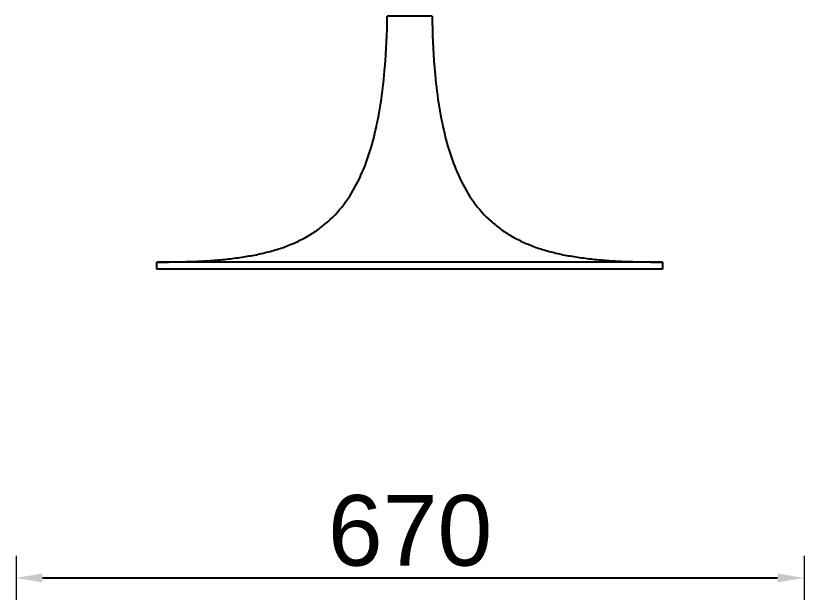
# Model space of a CAD drawing. Header units: millimetres. Extents: x 9689 to 29928, y 170 to 2690.
# Drawn here: x 24829 to 25510, y 1469 to 1966 of the extents above; entities that cross this region are included whole.
import ezdxf

# ---------------------------------------------------------------- set-up
doc = ezdxf.new("R2010")
doc.units = ezdxf.units.MM
doc.layers.add('_ARREDO', color=7, linetype='Continuous')
doc.layers.add('_QUOTE', color=1, linetype='Continuous', lineweight=9)
doc.styles.get("Standard").update_dxf_attribs({"font": 'arial.ttf'})
doc.dimstyles.new('1_1', dxfattribs={"dimscale": 15, "dimtxt": 4, "dimasz": 1.5, "dimexe": 1.25, "dimexo": 2, "dimtad": 1, "dimtih": 1, "dimtoh": 1, "dimdec": 0, "dimtxsty": 'Standard', "dimcen": 2.5, "dimclrd": 256, "dimclre": 256, "dimclrt": 256, "dimadec": 0, "dimazin": 0, "dimtfac": 1, "dimtdec": 0, "dimtmove": 0, "dimatfit": 3, "dimfxl": 1.25, "dimfxlon": 1, "dimlwe": 0, "dimarcsym": 0})

# ---------------------------------------------------------------- blocks, each defined once
blk = doc.blocks.new('*D29')
at = {"layer": '_QUOTE', "lineweight": 0, "transparency": 16777216}
for p, q in [((26903.29, 2220.75), (26940.79, 2220.75)), ((26903.29, 1750.66), (26940.79, 1750.66))]:
    blk.add_line(p, q, dxfattribs=at)
at = {"layer": '_QUOTE', "lineweight": -2, "transparency": 16777216}
for p, q in [((26922.04, 2198.25), (26922.04, 2020.76)), ((26922.04, 1773.16), (26922.04, 1940.74))]:
    blk.add_line(p, q, dxfattribs=at)
at = {"layer": '_QUOTE', "transparency": 16777216}
for points in [[(26918.29, 2198.25), (26925.79, 2198.25), (26922.04, 2220.75)], [(26918.29, 1773.16), (26925.79, 1773.16), (26922.04, 1750.66)]]:
    blk.add_solid(points, dxfattribs=at)
at = {"layer": 'Defpoints', "color": 0, "transparency": 16777216}
for p in [(25140.79, 2220.75), (26922.04, 2220.75), (25128.23, 1750.66)]:
    blk.add_point(p, dxfattribs=at)
at = {"layer": '_QUOTE', "transparency": 16777216, "insert": (26922.04, 1980.75), "char_height": 60, "attachment_point": 5}
blk.add_mtext('470', dxfattribs=at)
blk = doc.blocks.new('*D30')
at = {"layer": '_QUOTE', "lineweight": 0, "transparency": 16777216}
for p, q in [((25814.47, 2540.9), (25851.97, 2540.9)), ((25814.47, 1750.66), (25851.97, 1750.66))]:
    blk.add_line(p, q, dxfattribs=at)
at = {"layer": '_QUOTE', "lineweight": -2, "transparency": 16777216}
for p, q in [((25833.22, 2518.4), (25833.22, 2185.79)), ((25833.22, 1773.16), (25833.22, 2105.77))]:
    blk.add_line(p, q, dxfattribs=at)
at = {"layer": '_QUOTE', "transparency": 16777216}
for points in [[(25829.47, 2518.4), (25836.97, 2518.4), (25833.22, 2540.9)], [(25829.47, 1773.16), (25836.97, 1773.16), (25833.22, 1750.66)]]:
    blk.add_solid(points, dxfattribs=at)
at = {"layer": 'Defpoints', "color": 0, "transparency": 16777216}
for p in [(24957.07, 2540.9), (25833.22, 2540.9), (25149.35, 1750.66)]:
    blk.add_point(p, dxfattribs=at)
at = {"layer": '_QUOTE', "transparency": 16777216, "insert": (25833.22, 2145.78), "char_height": 60, "attachment_point": 5}
blk.add_mtext('790', dxfattribs=at)
blk = doc.blocks.new('*D27')
at = {"layer": '_QUOTE', "lineweight": 0, "transparency": 16777216}
for p, q in [((24829.46, 1506.97), (24829.46, 1469.47)), ((25499.36, 1506.97), (25499.36, 1469.47))]:
    blk.add_line(p, q, dxfattribs=at)
at = {"layer": '_QUOTE', "lineweight": -2, "transparency": 16777216}
blk.add_line((24851.96, 1488.22), (25476.86, 1488.22), dxfattribs=at)
at = {"layer": '_QUOTE', "transparency": 16777216}
for points in [[(24851.96, 1491.97), (24851.96, 1484.47), (24829.46, 1488.22)], [(25476.86, 1491.97), (25476.86, 1484.47), (25499.36, 1488.22)]]:
    blk.add_solid(points, dxfattribs=at)
at = {"layer": 'Defpoints', "color": 0, "transparency": 16777216}
for p in [(25499.36, 1793.74), (24829.46, 1778.89), (25499.36, 1488.22)]:
    blk.add_point(p, dxfattribs=at)
at = {"layer": '_QUOTE', "transparency": 16777216, "insert": (25164.41, 1528.23), "char_height": 60, "attachment_point": 5}
blk.add_mtext('670', dxfattribs=at)

msp = doc.modelspace()

# ---------------------------------------------------------------- linework, layer by layer
at = {"layer": '_ARREDO'}
for p, q in [((25164.08278, 1965.65822), (25145.08266, 1965.65822)), ((25183.0829, 1965.65822), (25164.08278, 1965.65822)), ((25379.08293, 1756.65822), (24949.08264, 1756.65822)), ((24949.08264, 1750.65822), (24949.08264, 1756.65822)), ((25379.08293, 1756.65822), (25379.08293, 1750.65822)), ((25164.06873, 1750.65822), (24949.08264, 1750.65822)), ((25379.08293, 1750.65822), (25164.06873, 1750.65822))]:
    msp.add_line(p, q, dxfattribs=at)
for points, knots in [([(24949.08264, 1756.65822), (24954.36089, 1756.69888), (24959.63915, 1756.73954), (24964.9174, 1756.7802), (24969.9669, 1756.91614), (24975.01641, 1757.05207), (24980.06591, 1757.18801), (24984.88755, 1757.44018), (24989.70919, 1757.69234), (24994.53082, 1757.94451), (24999.12548, 1758.33384), (25003.72014, 1758.72318), (25008.3148, 1759.11251), (25012.68336, 1759.65996), (25017.05192, 1760.20741), (25021.42048, 1760.75487), (25025.56383, 1761.48138), (25029.70718, 1762.20789), (25033.85052, 1762.93441), (25037.76955, 1763.86093), (25041.68857, 1764.78745), (25045.60759, 1765.71397), (25049.30317, 1766.86144), (25052.99875, 1768.00892), (25056.69433, 1769.15639), (25060.16735, 1770.54576), (25063.64037, 1771.93513), (25067.11339, 1773.3245), (25070.36473, 1774.97672), (25073.61608, 1776.62894), (25076.86742, 1778.28115), (25079.89798, 1780.21715), (25082.92854, 1782.15316), (25085.9591, 1784.08916), (25088.76975, 1786.3299), (25091.5804, 1788.57064), (25094.39105, 1790.81138), (25106.13806, 1801.2497), (25114.87619, 1813.94711), (25127.65685, 1840.94831), (25131.9899, 1854.87879), (25139.12865, 1886.04388), (25141.53815, 1904.35897), (25144.20199, 1936.53602), (25144.83068, 1951.22219), (25145.08266, 1965.65822)], [0, 0, 0, 0, 1, 1, 1, 2, 2, 2, 3, 3, 3, 4, 4, 4, 5, 5, 5, 6, 6, 6, 7, 7, 7, 8, 8, 8, 9, 9, 9, 10, 10, 10, 11, 11, 11, 12, 12, 12, 59.356414861, 59.356414861, 102.354014872, 102.354014872, 156.01106207, 156.01106207, 199.460451207, 199.460451207, 199.460451207, 199.460451207]), ([(25183.0829, 1965.65822), (25183.33488, 1951.22219), (25183.96358, 1936.53602), (25186.62741, 1904.35897), (25189.03692, 1886.04388), (25196.17566, 1854.87879), (25200.50871, 1840.94831), (25213.28938, 1813.94711), (25222.02751, 1801.2497), (25233.77451, 1790.81138), (25236.58517, 1788.57064), (25239.39582, 1786.3299), (25242.20647, 1784.08916), (25245.23703, 1782.15316), (25248.26758, 1780.21715), (25251.29814, 1778.28115), (25254.54949, 1776.62894), (25257.80083, 1774.97672), (25261.05218, 1773.3245), (25264.5252, 1771.93513), (25267.99822, 1770.54576), (25271.47124, 1769.15639), (25275.16682, 1768.00892), (25278.8624, 1766.86144), (25282.55798, 1765.71397), (25286.477, 1764.78745), (25290.39602, 1763.86093), (25294.31504, 1762.93441), (25298.45839, 1762.20789), (25302.60174, 1761.48138), (25306.74509, 1760.75487), (25311.11365, 1760.20741), (25315.48221, 1759.65996), (25319.85077, 1759.11251), (25324.44543, 1758.72318), (25329.04008, 1758.33384), (25333.63474, 1757.94451), (25338.45638, 1757.69234), (25343.27802, 1757.44018), (25348.09966, 1757.18801), (25353.14916, 1757.05207), (25358.19866, 1756.91614), (25363.24817, 1756.7802), (25368.52642, 1756.73954), (25373.80467, 1756.69888), (25379.08293, 1756.65822)], [0, 0, 0, 0, 43.449389137, 43.449389137, 97.106436335, 97.106436335, 140.104036346, 140.104036346, 187.460451207, 187.460451207, 187.460451207, 188.460451207, 188.460451207, 188.460451207, 189.460451207, 189.460451207, 189.460451207, 190.460451207, 190.460451207, 190.460451207, 191.460451207, 191.460451207, 191.460451207, 192.460451207, 192.460451207, 192.460451207, 193.460451207, 193.460451207, 193.460451207, 194.460451207, 194.460451207, 194.460451207, 195.460451207, 195.460451207, 195.460451207, 196.460451207, 196.460451207, 196.460451207, 197.460451207, 197.460451207, 197.460451207, 198.460451207, 198.460451207, 198.460451207, 199.460451207, 199.460451207, 199.460451207, 199.460451207])]:
    msp.add_open_spline(points, degree=3, knots=knots, dxfattribs=at)

# ---------------------------------------------------------------- dimensions: what is measured, and where the dimension line sits
at = {"layer": '_QUOTE'}
dim = msp.add_linear_dim(base=(25833.2172, 2540.89831), p1=(25149.34879, 1750.65822), p2=(24957.06545, 2540.89831), angle=90, dimstyle='1_1', dxfattribs=at)
dim.commit()
dim.dimension.update_dxf_attribs({"geometry": '*D30', "text_midpoint": (25833.2172, 2145.77827)})
dim = msp.add_linear_dim(base=(26922.03817, 2220.74626), p1=(25128.23183, 1750.65822), p2=(25140.79075, 2220.74626), angle=90, dimstyle='1_1', dxfattribs=at)
dim.commit()
dim.dimension.update_dxf_attribs({"geometry": '*D29', "text_midpoint": (26922.03817, 1980.74871), "dimtype": 160})
dim = msp.add_linear_dim(base=(25499.35758, 1488.22167), p1=(24829.46038, 1778.8906), p2=(25499.35758, 1793.74225), dimstyle='1_1', dxfattribs=at)
dim.commit()
dim.dimension.update_dxf_attribs({"geometry": '*D27', "text_midpoint": (25164.40898, 1528.23105)})

doc.saveas('drawing.dxf')
